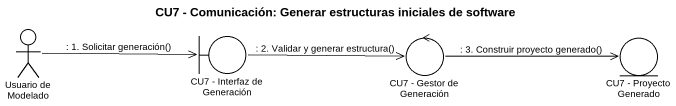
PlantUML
@startuml
title CU7 - Comunicación: Generar estructuras iniciales de software
actor "Usuario de Modelado" as Usuario_de_Modelado
boundary "CU7 - Interfaz de Generación" as CU7_Interfaz_de_Generación
control "CU7 - Gestor de Generación" as CU7_Gestor_de_Generación
entity "CU7 - Proyecto Generado" as CU7_Proyecto_Generado
Usuario_de_Modelado -right-> CU7_Interfaz_de_Generación : : 1. Solicitar generación()
CU7_Interfaz_de_Generación -right-> CU7_Gestor_de_Generación : : 2. Validar y generar estructura()
CU7_Gestor_de_Generación -right-> CU7_Proyecto_Generado : : 3. Construir proyecto generado()
@enduml
